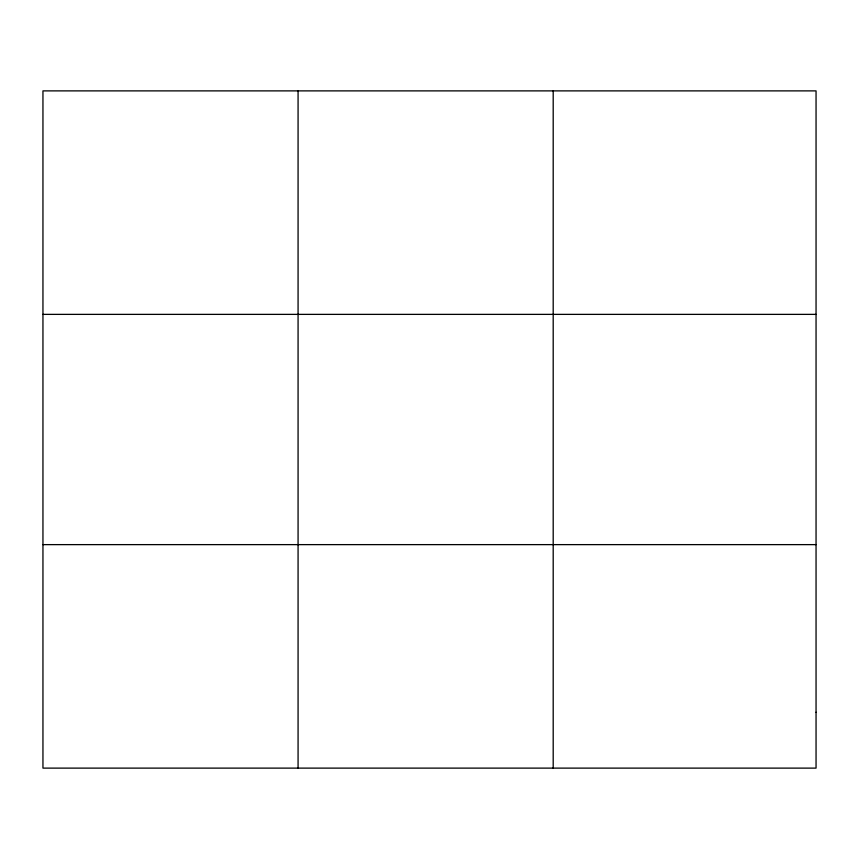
<?xml version="1.0" encoding="UTF-8"?>
<svg xmlns="http://www.w3.org/2000/svg" width="859" height="859" viewBox="0 0 859 859"><rect width="100%" height="100%" fill="white"/><g stroke="black" fill="none" stroke-linecap="round" stroke-linejoin="round"><path stroke-width="1.29" d="M298.073 90.882L298.073 768.118M553.196 90.882L553.196 768.118M42.95 314.373L816.05 314.373M42.95 544.627L816.05 544.627M816.05 712.251L816.05 768.118L42.95 768.118L42.95 90.882L816.05 90.882L816.05 712.251"/></g></svg>
